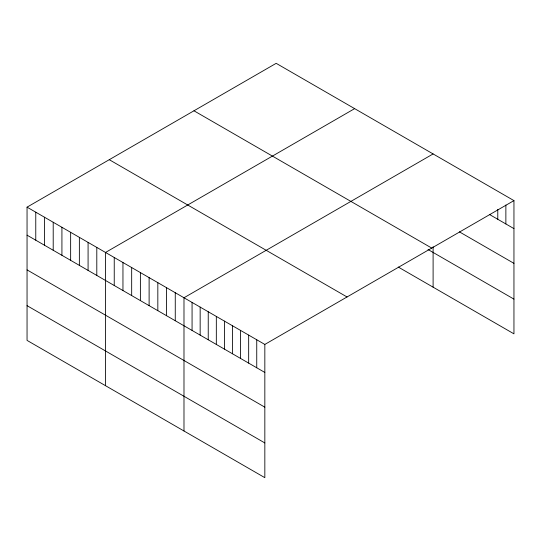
<?xml version="1.0" encoding="UTF-8"?>
<svg xmlns="http://www.w3.org/2000/svg" width="541" height="541" viewBox="0 0 541 541"><rect width="100%" height="100%" fill="white"/><g stroke="black" fill="none" stroke-linecap="round" stroke-linejoin="round"><path stroke-width="0.81" d="M513.95 200.61L264.833 344.434L264.833 477.669L27.05 340.39L27.05 207.156L276.167 63.331L513.95 200.61L513.95 333.844L398.23 267.031M354.639 108.633L105.515 252.458L105.515 385.692M433.104 153.935L183.987 297.76L183.987 430.994M489.7 214.615L513.95 228.62M459.377 231.839L513.95 263.345M193.962 110.79L431.738 248.076M428.019 249.509L513.95 299.119M109.262 159.696L347.038 296.975M27.05 207.156L264.833 344.434M27.05 235.166L264.833 372.451M27.05 269.891L264.833 407.17M27.05 305.665L264.833 442.951M505.869 205.005L505.869 223.954M497.781 209.401L497.781 219.288M433.104 246.75L433.104 287.17M256.745 339.768L256.745 367.779M248.664 335.102L248.664 363.112M240.576 330.436L240.576 358.446M232.495 325.77L232.495 353.78M224.407 321.097L224.407 349.114M216.326 316.431L216.326 344.441M208.238 311.765L208.238 339.775M200.156 307.099L200.156 335.109M192.069 302.433L192.069 330.443M175.264 292.728L175.264 320.739M166.547 287.697L166.547 315.707M157.83 282.659L157.83 310.669M149.113 277.628L149.113 305.638M140.389 272.596L140.389 300.607M131.673 267.558L131.673 295.569M122.956 262.527L122.956 290.537M114.239 257.496L114.239 285.506M96.798 247.426L96.798 275.437M88.082 242.395L88.082 270.405M79.365 237.357L79.365 265.367M70.641 232.326L70.641 260.336M61.924 227.294L61.924 255.305M53.207 222.256L53.207 250.267M44.49 217.225L44.49 245.235M35.767 212.194L35.767 240.204"/></g></svg>
